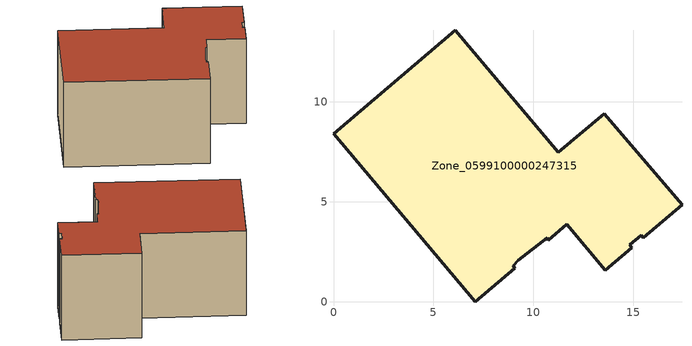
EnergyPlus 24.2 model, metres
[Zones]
Zone_0599100000247315
 floor ground (C_G): 9.07,1.68 7.08,0 0,8.41 6.09,13.57 11.25,7.46 13.53,9.4 17.43,4.84 15.49,3.19 15.39,3.31 14.8,2.84 14.92,2.69 13.6,1.57 11.67,3.86 10.74,3.08 10.68,3.19 9.24,2.08 8.99,1.8 z0
 wall outside (C_F): 11.25,7.46 6.09,13.57 0,8.41 7.08,0 9.07,1.68 8.99,1.8 9.24,2.08 10.68,3.19 10.74,3.08 11.67,3.86 13.6,1.57 14.92,2.69 14.8,2.84 15.39,3.31 15.49,3.19 17.43,4.84 13.53,9.4 11.25,7.46 z0:7.26
 roof outside (C_R): 7.08,0 9.07,1.68 8.99,1.8 9.24,2.08 10.68,3.19 10.74,3.08 11.67,3.86 13.6,1.57 14.92,2.69 14.8,2.84 15.39,3.31 15.49,3.19 17.43,4.84 13.53,9.4 11.25,7.46 6.09,13.57 0,8.41 z7.26
[BUILDING]
Pand.0599100000247315: North Axis=0; Terrain=City; Loads Convergence Tolerance Value=0.04; Temperature Convergence Tolerance Value=0.4; Solar Distribution=FullExterior; Maximum Number of Warmup Days=25; Minimum Number of Warmup Days=1
[Site:Location]
Rotterdam.The.Hague.AP_ZH_NLD Design_Conditions: Latitude=51.96; Longitude=4.45; Time Zone=1; Elevation=-4.5
[SITE:GROUNDTEMPERATURE:BUILDINGSURFACE]
18, 18, 18, 18, 18, 18, 18, 18, 18, 18, 18, 18
[MATERIAL] Thermal Absorptance=0.9; Solar Absorptance=0.7; Visible Absorptance=0.7
Name | Roughness | Thickness | Conductivity | Density | Specific Heat
G.D.1975-1991 | MediumSmooth | 0.15 | 0.288461 | 540 | 1210
F.D.1975-1991 | Rough | 0.3 | 0.230769 | 1920 | 840
R.D.1975-1991 | MediumRough | 0.2 | 0.153846 | 1500 | 1000
[CONSTRUCTION]
C_G: G.D.1975-1991
C_F: F.D.1975-1991
C_R: R.D.1975-1991
[ZONE]
Zone_0599100000247315: Type=1; Multiplier=1; Ceiling Height=Autocalculate; Volume=Autocalculate; Floor Area=autocalculate; Part of Total Floor Area=Yes
[ZONEINFILTRATION:DESIGNFLOWRATE]
Infil_Zone_0599100000247315: Zone or ZoneList or Space or SpaceList=Zone_0599100000247315; Schedule=AlwaysOn; Design Flow Rate Calculation Method=Flow/Area; Flow Rate per Floor Area=0.0042; Constant Term Coefficient=1; Temperature Term Coefficient=0; Velocity Term Coefficient=0; Velocity Squared Term Coefficient=0
[HVACTEMPLATE:ZONE:IDEALLOADSAIRSYSTEM]
Zone_0599100000247315: Maximum Heating Supply Air Temperature=50; Minimum Cooling Supply Air Temperature=13; Maximum Heating Supply Air Humidity Ratio=0.0156; Minimum Cooling Supply Air Humidity Ratio=0.0077; Heating Limit=NoLimit; Cooling Limit=NoLimit; Dehumidification Control Type=ConstantSensibleHeatRatio; Cooling Sensible Heat Ratio=0.7; Dehumidification Setpoint=60; Humidification Control Type=None; Humidification Setpoint=30; Outdoor Air Method=None; Outdoor Air Flow Rate per Person=0.00944; Outdoor Air Flow Rate per Zone Floor Area=0; Outdoor Air Flow Rate per Zone=0; Demand Controlled Ventilation Type=None; Outdoor Air Economizer Type=NoEconomizer; Heat Recovery Type=None; Sensible Heat Recovery Effectiveness=0.7; Latent Heat Recovery Effectiveness=0.65
[ZONECONTROL:THERMOSTAT]
ThermostatControl_Zone_0599100000247315: Zone or ZoneList=Zone_0599100000247315; Control Type Schedule=DualSetpointControlType; Control 1=Thermostat_Zone_0599100000247315; Temperature Difference Between Cutout And Setpoint=0
[THERMOSTATSETPOINT:DUALSETPOINT]
Thermostat_Zone_0599100000247315: Heating Setpoint Temperature Schedule=HeatingSetpoint_Zone_0599100000247315; Cooling Setpoint Temperature Schedule=CoolingSetpoint_Zone_0599100000247315
[SCHEDULE:COMPACT]
HeatingSetpoint_Zone_0599100000247315: Through: 12/31, For: AllDays, Until: 24:00, 21
CoolingSetpoint_Zone_0599100000247315: Through: 12/31, For: AllDays, Until: 24:00, 24
DualSetpointControlType: Through: 12/31, For: AllDays, Until: 24:00, 4
AlwaysOn: Through: 12/31, For: AllDays, Until: 24:00, 1
